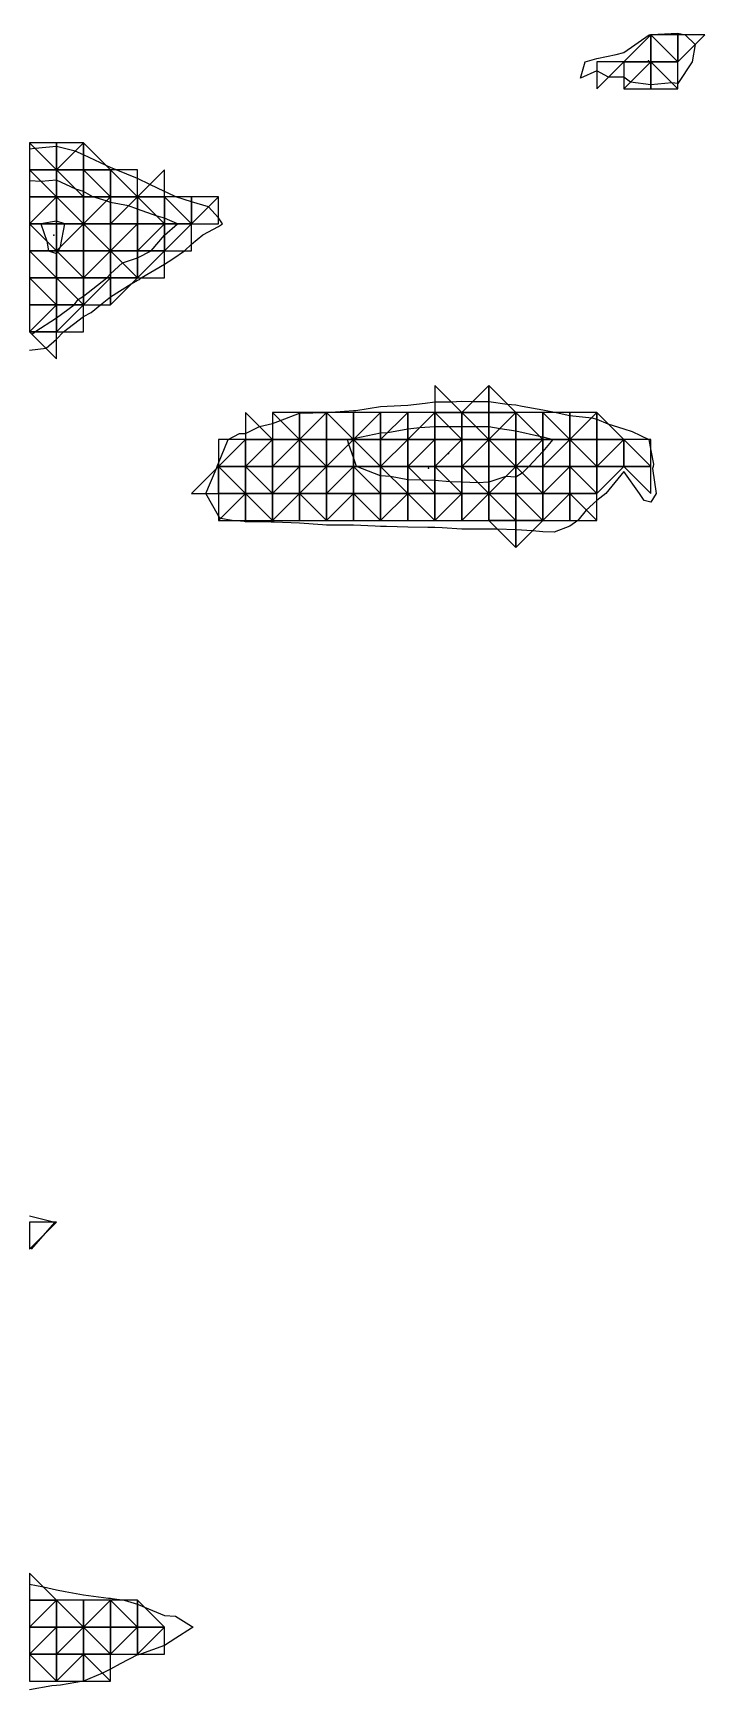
# Model space of a CAD drawing. Header units: metres. Extents: x 4732344 to 4732577, y 2266116 to 2266284.
# Drawn here: x 4732542.35 to 4732554.78, y 2266249.07 to 2266279.77 of the extents above; entities that cross this region are included whole.
import ezdxf

# ---------------------------------------------------------------- set-up
doc = ezdxf.new("R2010")
doc.units = ezdxf.units.M
doc.layers.add('TIN', color=5, linetype='Continuous')

msp = doc.modelspace()

# ---------------------------------------------------------------- linework, layer by layer
at = {"layer": 'corte', "color": 1}
for points in [[(4732552.779, 2266279.297, 1328.289), (4732553.141, 2266279.373, 1328.268), (4732553.279, 2266279.409, 1328.259), (4732553.748, 2266279.735, 1328.225), (4732553.772, 2266279.742, 1328.225), (4732553.779, 2266279.743, 1328.224), (4732553.787, 2266279.743, 1328.224), (4732554.279, 2266279.766, 1328.218), (4732554.412, 2266279.735, 1328.219), (4732554.602, 2266279.558, 1328.229), (4732554.542, 2266279.235, 1328.25), (4732554.279, 2266278.835, 1328.277), (4732554.17, 2266278.844, 1328.278), (4732553.779, 2266278.806, 1328.291), (4732553.404, 2266278.86, 1328.302), (4732553.279, 2266278.949, 1328.299), (4732552.993, 2266278.949, 1328.31), (4732552.779, 2266279.068, 1328.309), (4732552.479, 2266278.935, 1328.315), (4732552.565, 2266279.235, 1328.291), (4732552.779, 2266279.297, 1328.289)], [(4732552.946, 2266271.235, 1328.767), (4732552.779, 2266271.11, 1328.78), (4732552.585, 2266270.929, 1328.79), (4732552.429, 2266270.735, 1328.8), (4732552.279, 2266270.63, 1328.806), (4732551.991, 2266270.523, 1328.811), (4732551.779, 2266270.53, 1328.811), (4732551.587, 2266270.543, 1328.81), (4732551.279, 2266270.563, 1328.809), (4732550.94, 2266270.574, 1328.809), (4732550.779, 2266270.574, 1328.812), (4732550.618, 2266270.574, 1328.817), (4732550.279, 2266270.574, 1328.826), (4732549.915, 2266270.599, 1328.835), (4732549.779, 2266270.606, 1328.839), (4732549.65, 2266270.606, 1328.842), (4732549.279, 2266270.612, 1328.844), (4732548.888, 2266270.626, 1328.844), (4732548.779, 2266270.628, 1328.845), (4732548.676, 2266270.632, 1328.845), (4732548.279, 2266270.653, 1328.845), (4732547.861, 2266270.653, 1328.846), (4732547.779, 2266270.653, 1328.847), (4732547.7, 2266270.656, 1328.846), (4732547.279, 2266270.688, 1328.833), (4732546.808, 2266270.706, 1328.819), (4732546.779, 2266270.706, 1328.818), (4732546.75, 2266270.706, 1328.817), (4732546.279, 2266270.715, 1328.806), (4732546.26, 2266270.716, 1328.806), (4732546.029, 2266270.735, 1328.804), (4732545.815, 2266270.771, 1328.802), (4732545.779, 2266270.826, 1328.798), (4732545.542, 2266271.235, 1328.758), (4732545.734, 2266271.69, 1328.739), (4732545.753, 2266271.735, 1328.737), (4732545.76, 2266271.754, 1328.736), (4732545.779, 2266271.797, 1328.734), (4732545.954, 2266272.235, 1328.715), (4732546.165, 2266272.349, 1328.716), (4732546.279, 2266272.351, 1328.716), (4732546.538, 2266272.476, 1328.716), (4732546.779, 2266272.534, 1328.719), (4732546.923, 2266272.591, 1328.72), (4732547.279, 2266272.728, 1328.722), (4732547.779, 2266272.735, 1328.735), (4732547.779, 2266272.735, 1328.735), (4732548.279, 2266272.773, 1328.747), (4732548.319, 2266272.775, 1328.748), (4732548.779, 2266272.849, 1328.756), (4732548.898, 2266272.854, 1328.759), (4732549.279, 2266272.871, 1328.769), (4732549.605, 2266272.909, 1328.765), (4732549.779, 2266272.933, 1328.76), (4732550.081, 2266272.933, 1328.752), (4732550.279, 2266272.946, 1328.746), (4732550.488, 2266272.944, 1328.74), (4732550.779, 2266272.944, 1328.732), (4732551.123, 2266272.891, 1328.724), (4732551.279, 2266272.877, 1328.721), (4732551.4, 2266272.856, 1328.718), (4732551.779, 2266272.785, 1328.71), (4732552.029, 2266272.735, 1328.705), (4732552.279, 2266272.681, 1328.7), (4732552.686, 2266272.642, 1328.698), (4732552.779, 2266272.612, 1328.7), (4732552.986, 2266272.528, 1328.693), (4732553.279, 2266272.436, 1328.681), (4732553.432, 2266272.388, 1328.675), (4732553.745, 2266272.235, 1328.665), (4732553.779, 2266272.035, 1328.674), (4732553.826, 2266271.782, 1328.686), (4732553.823, 2266271.735, 1328.688), (4732553.813, 2266271.701, 1328.691), (4732553.877, 2266271.235, 1328.713), (4732553.779, 2266271.079, 1328.727), (4732553.654, 2266271.11, 1328.733), (4732553.571, 2266271.235, 1328.731), (4732553.279, 2266271.647, 1328.725), (4732552.946, 2266271.235, 1328.767)], [(4732551.779, 2266272.018, 1328.636), (4732551.519, 2266271.735, 1328.653), (4732551.399, 2266271.615, 1328.66), (4732551.279, 2266271.541, 1328.666), (4732551.097, 2266271.553, 1328.67), (4732550.779, 2266271.445, 1328.683), (4732550.577, 2266271.437, 1328.688), (4732550.279, 2266271.448, 1328.696), (4732550.062, 2266271.452, 1328.702), (4732549.779, 2266271.476, 1328.709), (4732549.529, 2266271.485, 1328.714), (4732549.279, 2266271.489, 1328.715), (4732548.964, 2266271.55, 1328.714), (4732548.779, 2266271.565, 1328.714), (4732548.332, 2266271.735, 1328.705), (4732548.279, 2266271.902, 1328.694), (4732548.188, 2266272.144, 1328.678), (4732548.168, 2266272.235, 1328.673), (4732548.26, 2266272.254, 1328.674), (4732548.279, 2266272.256, 1328.675), (4732548.305, 2266272.261, 1328.675), (4732548.779, 2266272.359, 1328.683), (4732548.909, 2266272.365, 1328.686), (4732549.279, 2266272.434, 1328.684), (4732549.506, 2266272.462, 1328.682), (4732549.779, 2266272.478, 1328.675), (4732550.034, 2266272.48, 1328.668), (4732550.279, 2266272.48, 1328.661), (4732550.536, 2266272.478, 1328.654), (4732550.779, 2266272.478, 1328.648), (4732550.988, 2266272.444, 1328.643), (4732551.279, 2266272.4, 1328.637), (4732551.717, 2266272.297, 1328.628), (4732551.779, 2266272.285, 1328.627), (4732551.964, 2266272.235, 1328.623), (4732551.779, 2266272.018, 1328.636)], [(4732542.279, 2266257.853, 1328.862), (4732542.75, 2266257.735, 1328.88), (4732542.529, 2266257.485, 1328.873), (4732542.308, 2266257.235, 1328.866)], [(4732542.279, 2266251.03, 1328.844), (4732542.536, 2266250.978, 1328.854), (4732542.779, 2266250.928, 1328.861), (4732542.941, 2266250.897, 1328.864), (4732543.279, 2266250.832, 1328.869), (4732543.74, 2266250.774, 1328.875), (4732543.779, 2266250.769, 1328.875), (4732543.811, 2266250.767, 1328.876), (4732544.029, 2266250.735, 1328.879), (4732544.279, 2266250.658, 1328.882), (4732544.409, 2266250.605, 1328.884), (4732544.779, 2266250.447, 1328.89), (4732544.981, 2266250.437, 1328.893), (4732545.279, 2266250.254, 1328.898), (4732545.308, 2266250.235, 1328.898), (4732545.279, 2266250.215, 1328.898), (4732544.986, 2266250.028, 1328.896), (4732544.779, 2266249.895, 1328.894), (4732544.335, 2266249.735, 1328.89), (4732544.294, 2266249.72, 1328.889), (4732544.279, 2266249.72, 1328.889), (4732543.959, 2266249.555, 1328.887), (4732543.779, 2266249.454, 1328.885), (4732543.633, 2266249.381, 1328.884), (4732543.279, 2266249.235, 1328.881), (4732542.856, 2266249.158, 1328.874), (4732542.779, 2266249.156, 1328.873), (4732542.693, 2266249.149, 1328.871), (4732542.279, 2266249.072, 1328.865)]]:
    msp.add_polyline3d(points, dxfattribs=at)
at = {"layer": 'corte_centroid', "color": 2}
for p in [(4732553.734, 2266279.256, 1328.256), (4732550.032, 2266271.979, 1328.685), (4732549.666, 2266271.709, 1328.804)]:
    msp.add_point(p, dxfattribs=at)
at = {"layer": 'lleno', "color": 3}
for points in [[(4732542.279, 2266273.894, 1328.819), (4732542.585, 2266273.929, 1328.833), (4732542.779, 2266274.099, 1328.848), (4732542.907, 2266274.235, 1328.858), (4732543.279, 2266274.514, 1328.891), (4732543.424, 2266274.59, 1328.905), (4732543.596, 2266274.735, 1328.923), (4732543.779, 2266274.883, 1328.943), (4732544.164, 2266275.12, 1328.981), (4732544.279, 2266275.189, 1328.977), (4732544.314, 2266275.2, 1328.976), (4732544.348, 2266275.235, 1328.974), (4732544.779, 2266275.485, 1328.955), (4732544.932, 2266275.582, 1328.948), (4732545.15, 2266275.735, 1328.937), (4732545.279, 2266275.856, 1328.929), (4732545.485, 2266276.029, 1328.917), (4732545.779, 2266276.181, 1328.905), (4732545.85, 2266276.235, 1328.899), (4732545.779, 2266276.347, 1328.888), (4732545.592, 2266276.547, 1328.87), (4732545.279, 2266276.643, 1328.864), (4732544.986, 2266276.735, 1328.857), (4732544.846, 2266276.802, 1328.852), (4732544.779, 2266276.835, 1328.849), (4732544.506, 2266276.962, 1328.839), (4732544.279, 2266277.074, 1328.83), (4732543.883, 2266277.235, 1328.818), (4732543.779, 2266277.279, 1328.812), (4732543.701, 2266277.313, 1328.807), (4732543.279, 2266277.514, 1328.777), (4732543.124, 2266277.58, 1328.767), (4732542.779, 2266277.664, 1328.752), (4732542.384, 2266277.63, 1328.743), (4732542.279, 2266277.614, 1328.741)], [(4732542.326, 2266274.188, 1328.932), (4732542.379, 2266274.235, 1328.936), (4732542.779, 2266274.494, 1328.962), (4732543.104, 2266274.735, 1328.986), (4732543.18, 2266274.834, 1328.995), (4732543.279, 2266274.894, 1329.005), (4732543.712, 2266275.235, 1329.05), (4732543.779, 2266275.307, 1329.058), (4732544.001, 2266275.513, 1329.062), (4732544.279, 2266275.606, 1329.053), (4732544.529, 2266275.735, 1329.044), (4732544.779, 2266276.022, 1329.025), (4732545.019, 2266276.235, 1329.007), (4732544.779, 2266276.339, 1328.999), (4732544.64, 2266276.374, 1328.997), (4732544.279, 2266276.506, 1328.988), (4732544.11, 2266276.566, 1328.983), (4732543.779, 2266276.631, 1328.98), (4732543.701, 2266276.657, 1328.978), (4732543.449, 2266276.735, 1328.972), (4732543.279, 2266276.833, 1328.958), (4732543.136, 2266276.878, 1328.951), (4732542.779, 2266277.043, 1328.925), (4732542.498, 2266277.016, 1328.917), (4732542.279, 2266277.03, 1328.906)], [(4732542.856, 2266275.812, 1329.213), (4732542.935, 2266276.235, 1329.222), (4732542.779, 2266276.285, 1329.21), (4732542.491, 2266276.235, 1329.203), (4732542.603, 2266275.911, 1329.206), (4732542.629, 2266275.735, 1329.201), (4732542.779, 2266275.686, 1329.205), (4732542.802, 2266275.712, 1329.207), (4732542.817, 2266275.735, 1329.208), (4732542.856, 2266275.812, 1329.213)]]:
    msp.add_polyline3d(points, dxfattribs=at)
at = {"layer": 'lleno_centroid', "color": 2}
msp.add_point((4732542.728, 2266276.025, 1329.215), dxfattribs=at)
at = {"layer": 'TIN', "color": 5}
for points in [[(4732553.279, 2266279.235, -0.108), (4732553.779, 2266279.235, -0.118), (4732553.779, 2266279.735, -0.101)], [(4732553.779, 2266279.735, -0.101), (4732553.779, 2266279.235, -0.118), (4732554.279, 2266279.235, -0.12)], [(4732553.779, 2266279.735, -0.101), (4732554.279, 2266279.235, -0.12), (4732554.279, 2266279.735, -0.104)], [(4732554.279, 2266279.735, -0.104), (4732554.279, 2266279.235, -0.12), (4732554.779, 2266279.735, -0.089)], [(4732552.779, 2266278.735, -0.094), (4732553.279, 2266279.235, -0.108), (4732552.779, 2266279.235, -0.103)], [(4732553.779, 2266279.235, -0.118), (4732553.279, 2266278.735, -0.094), (4732553.779, 2266278.735, -0.097)], [(4732553.779, 2266279.235, -0.118), (4732553.279, 2266279.235, -0.108), (4732553.279, 2266278.735, -0.094)], [(4732553.779, 2266278.735, -0.097), (4732554.279, 2266278.735, -0.095), (4732553.779, 2266279.235, -0.118)], [(4732553.779, 2266279.235, -0.118), (4732554.279, 2266278.735, -0.095), (4732554.279, 2266279.235, -0.12)], [(4732542.279, 2266277.735, 0.284), (4732542.779, 2266277.235, 0.36), (4732542.779, 2266277.735, 0.29)], [(4732542.279, 2266277.735, 0.284), (4732542.279, 2266277.235, 0.35), (4732542.779, 2266277.235, 0.36)], [(4732543.279, 2266277.235, 0.334), (4732543.279, 2266277.735, 0.273), (4732542.779, 2266277.235, 0.36)], [(4732542.779, 2266277.235, 0.36), (4732543.279, 2266277.735, 0.273), (4732542.779, 2266277.735, 0.29)], [(4732543.279, 2266277.735, 0.273), (4732543.279, 2266277.235, 0.334), (4732543.779, 2266277.235, 0.305)], [(4732542.279, 2266276.735, 0.472), (4732542.779, 2266276.735, 0.464), (4732542.279, 2266277.235, 0.35)], [(4732542.779, 2266276.735, 0.464), (4732542.779, 2266277.235, 0.36), (4732542.279, 2266277.235, 0.35)], [(4732543.279, 2266276.735, 0.416), (4732543.279, 2266277.235, 0.334), (4732542.779, 2266277.235, 0.36)], [(4732542.779, 2266277.235, 0.36), (4732542.779, 2266276.735, 0.464), (4732543.279, 2266276.735, 0.416)], [(4732543.279, 2266277.235, 0.334), (4732543.779, 2266276.735, 0.369), (4732543.779, 2266277.235, 0.305)], [(4732543.279, 2266276.735, 0.416), (4732543.779, 2266276.735, 0.369), (4732543.279, 2266277.235, 0.334)], [(4732543.779, 2266277.235, 0.305), (4732543.779, 2266276.735, 0.369), (4732544.279, 2266276.735, 0.34)], [(4732544.279, 2266276.735, 0.34), (4732544.279, 2266277.235, 0.281), (4732543.779, 2266277.235, 0.305)], [(4732544.279, 2266276.735, 0.34), (4732544.779, 2266276.735, 0.312), (4732544.779, 2266277.235, 0.252)], [(4732542.279, 2266276.235, 0.589), (4732542.779, 2266276.235, 0.615), (4732542.779, 2266276.735, 0.464)], [(4732542.779, 2266276.735, 0.464), (4732542.279, 2266276.735, 0.472), (4732542.279, 2266276.235, 0.589)], [(4732542.779, 2266276.735, 0.464), (4732543.279, 2266276.235, 0.567), (4732543.279, 2266276.735, 0.416)], [(4732542.779, 2266276.235, 0.615), (4732543.279, 2266276.235, 0.567), (4732542.779, 2266276.735, 0.464)], [(4732543.779, 2266276.735, 0.369), (4732543.279, 2266276.235, 0.567), (4732543.779, 2266276.235, 0.518)], [(4732543.279, 2266276.735, 0.416), (4732543.279, 2266276.235, 0.567), (4732543.779, 2266276.735, 0.369)], [(4732543.779, 2266276.235, 0.518), (4732544.279, 2266276.235, 0.471), (4732544.279, 2266276.735, 0.34)], [(4732544.279, 2266276.735, 0.34), (4732543.779, 2266276.735, 0.369), (4732543.779, 2266276.235, 0.518)], [(4732544.279, 2266276.235, 0.471), (4732544.779, 2266276.235, 0.423), (4732544.279, 2266276.735, 0.34)], [(4732544.779, 2266276.235, 0.423), (4732544.779, 2266276.735, 0.312), (4732544.279, 2266276.735, 0.34)], [(4732544.779, 2266276.235, 0.423), (4732545.279, 2266276.235, 0.375), (4732544.779, 2266276.735, 0.312)], [(4732544.779, 2266276.735, 0.312), (4732545.279, 2266276.235, 0.375), (4732545.279, 2266276.735, 0.283)], [(4732545.779, 2266276.735, 0.255), (4732545.279, 2266276.235, 0.375), (4732545.779, 2266276.235, 0.313)], [(4732545.279, 2266276.735, 0.283), (4732545.279, 2266276.235, 0.375), (4732545.779, 2266276.735, 0.255)], [(4732542.779, 2266275.735, 0.606), (4732542.779, 2266276.235, 0.615), (4732542.279, 2266276.235, 0.589)], [(4732542.279, 2266276.235, 0.589), (4732542.279, 2266275.735, 0.586), (4732542.779, 2266275.735, 0.606)], [(4732543.279, 2266275.735, 0.527), (4732543.279, 2266276.235, 0.567), (4732542.779, 2266275.735, 0.606)], [(4732542.779, 2266275.735, 0.606), (4732543.279, 2266276.235, 0.567), (4732542.779, 2266276.235, 0.615)], [(4732543.279, 2266276.235, 0.567), (4732543.779, 2266275.735, 0.471), (4732543.779, 2266276.235, 0.518)], [(4732543.279, 2266275.735, 0.527), (4732543.779, 2266275.735, 0.471), (4732543.279, 2266276.235, 0.567)], [(4732543.779, 2266275.735, 0.471), (4732544.279, 2266276.235, 0.471), (4732543.779, 2266276.235, 0.518)], [(4732544.279, 2266275.735, 0.431), (4732544.279, 2266276.235, 0.471), (4732543.779, 2266275.735, 0.471)], [(4732544.779, 2266276.235, 0.423), (4732544.279, 2266276.235, 0.471), (4732544.279, 2266275.735, 0.431)], [(4732544.279, 2266275.735, 0.431), (4732544.779, 2266275.735, 0.369), (4732544.779, 2266276.235, 0.423)], [(4732544.779, 2266275.735, 0.369), (4732545.279, 2266275.735, 0.276), (4732545.279, 2266276.235, 0.375)], [(4732545.279, 2266276.235, 0.375), (4732544.779, 2266276.235, 0.423), (4732544.779, 2266275.735, 0.369)], [(4732542.279, 2266275.735, 0.586), (4732542.279, 2266275.235, 0.568), (4732542.779, 2266275.235, 0.545)], [(4732542.779, 2266275.235, 0.545), (4732542.779, 2266275.735, 0.606), (4732542.279, 2266275.735, 0.586)], [(4732543.279, 2266275.735, 0.527), (4732542.779, 2266275.735, 0.606), (4732543.279, 2266275.235, 0.477)], [(4732542.779, 2266275.735, 0.606), (4732542.779, 2266275.235, 0.545), (4732543.279, 2266275.235, 0.477)], [(4732543.779, 2266275.235, 0.388), (4732543.779, 2266275.735, 0.471), (4732543.279, 2266275.235, 0.477)], [(4732543.279, 2266275.235, 0.477), (4732543.779, 2266275.735, 0.471), (4732543.279, 2266275.735, 0.527)], [(4732544.279, 2266275.735, 0.431), (4732543.779, 2266275.735, 0.471), (4732544.279, 2266275.235, 0.311)], [(4732544.279, 2266275.235, 0.311), (4732543.779, 2266275.735, 0.471), (4732543.779, 2266275.235, 0.388)], [(4732544.279, 2266275.235, 0.311), (4732544.779, 2266275.235, 0.231), (4732544.779, 2266275.735, 0.369)], [(4732544.279, 2266275.235, 0.311), (4732544.779, 2266275.735, 0.369), (4732544.279, 2266275.735, 0.431)], [(4732542.279, 2266275.235, 0.568), (4732542.279, 2266274.735, 0.537), (4732542.779, 2266274.735, 0.467)], [(4732542.779, 2266274.735, 0.467), (4732542.779, 2266275.235, 0.545), (4732542.279, 2266275.235, 0.568)], [(4732543.279, 2266274.735, 0.364), (4732543.279, 2266275.235, 0.477), (4732542.779, 2266275.235, 0.545)], [(4732542.779, 2266275.235, 0.545), (4732542.779, 2266274.735, 0.467), (4732543.279, 2266274.735, 0.364)], [(4732543.779, 2266274.735, 0.263), (4732543.779, 2266275.235, 0.388), (4732543.279, 2266274.735, 0.364)], [(4732543.779, 2266275.235, 0.388), (4732543.279, 2266275.235, 0.477), (4732543.279, 2266274.735, 0.364)], [(4732544.279, 2266275.235, 0.311), (4732543.779, 2266275.235, 0.388), (4732543.779, 2266274.735, 0.263)], [(4732542.779, 2266274.735, 0.467), (4732542.279, 2266274.235, 0.418), (4732542.779, 2266274.235, 0.328)], [(4732542.779, 2266274.735, 0.467), (4732542.279, 2266274.735, 0.537), (4732542.279, 2266274.235, 0.418)], [(4732542.779, 2266274.235, 0.328), (4732543.279, 2266274.235, 0.219), (4732543.279, 2266274.735, 0.364)], [(4732543.279, 2266274.735, 0.364), (4732542.779, 2266274.735, 0.467), (4732542.779, 2266274.235, 0.328)], [(4732542.779, 2266273.735, 0.225), (4732542.779, 2266274.235, 0.328), (4732542.279, 2266274.235, 0.418)], [(4732549.779, 2266273.235, -0.03), (4732549.779, 2266272.735, -0.146), (4732550.279, 2266272.735, -0.146)], [(4732550.779, 2266273.235, -0.036), (4732550.279, 2266272.735, -0.146), (4732550.779, 2266272.735, -0.146)], [(4732550.779, 2266272.735, -0.146), (4732551.279, 2266272.735, -0.129), (4732550.779, 2266273.235, -0.036)], [(4732546.279, 2266272.735, -0.057), (4732546.279, 2266272.235, -0.113), (4732546.779, 2266272.235, -0.14)], [(4732547.279, 2266272.235, -0.167), (4732547.279, 2266272.735, -0.099), (4732546.779, 2266272.735, -0.073)], [(4732546.779, 2266272.735, -0.073), (4732546.779, 2266272.235, -0.14), (4732547.279, 2266272.235, -0.167)], [(4732547.279, 2266272.235, -0.167), (4732547.779, 2266272.735, -0.1), (4732547.279, 2266272.735, -0.099)], [(4732547.779, 2266272.235, -0.186), (4732547.779, 2266272.735, -0.1), (4732547.279, 2266272.235, -0.167)], [(4732548.279, 2266272.735, -0.108), (4732547.779, 2266272.735, -0.1), (4732548.279, 2266272.235, -0.204)], [(4732548.279, 2266272.235, -0.204), (4732547.779, 2266272.735, -0.1), (4732547.779, 2266272.235, -0.186)], [(4732548.779, 2266272.735, -0.127), (4732548.279, 2266272.735, -0.108), (4732548.279, 2266272.235, -0.204)], [(4732548.279, 2266272.235, -0.204), (4732548.779, 2266272.235, -0.224), (4732548.779, 2266272.735, -0.127)], [(4732549.279, 2266272.735, -0.132), (4732548.779, 2266272.735, -0.127), (4732548.779, 2266272.235, -0.224)], [(4732549.279, 2266272.235, -0.245), (4732549.279, 2266272.735, -0.132), (4732548.779, 2266272.235, -0.224)], [(4732549.779, 2266272.735, -0.146), (4732549.279, 2266272.235, -0.245), (4732549.779, 2266272.235, -0.251)], [(4732549.779, 2266272.735, -0.146), (4732549.279, 2266272.735, -0.132), (4732549.279, 2266272.235, -0.245)], [(4732549.779, 2266272.735, -0.146), (4732549.779, 2266272.235, -0.251), (4732550.279, 2266272.235, -0.252)], [(4732550.279, 2266272.235, -0.252), (4732550.279, 2266272.735, -0.146), (4732549.779, 2266272.735, -0.146)], [(4732550.779, 2266272.735, -0.146), (4732550.279, 2266272.735, -0.146), (4732550.779, 2266272.235, -0.251)], [(4732550.779, 2266272.235, -0.251), (4732550.279, 2266272.735, -0.146), (4732550.279, 2266272.235, -0.252)], [(4732550.779, 2266272.735, -0.146), (4732550.779, 2266272.235, -0.251), (4732551.279, 2266272.735, -0.129)], [(4732551.279, 2266272.735, -0.129), (4732550.779, 2266272.235, -0.251), (4732551.279, 2266272.235, -0.235)], [(4732551.279, 2266272.735, -0.129), (4732551.279, 2266272.235, -0.235), (4732551.779, 2266272.235, -0.21)], [(4732551.279, 2266272.735, -0.129), (4732551.779, 2266272.235, -0.21), (4732551.779, 2266272.735, -0.11)], [(4732552.279, 2266272.235, -0.183), (4732552.279, 2266272.735, -0.09), (4732551.779, 2266272.735, -0.11)], [(4732551.779, 2266272.735, -0.11), (4732551.779, 2266272.235, -0.21), (4732552.279, 2266272.235, -0.183)], [(4732552.779, 2266272.235, -0.158), (4732552.779, 2266272.735, -0.081), (4732552.279, 2266272.235, -0.183)], [(4732552.779, 2266272.735, -0.081), (4732552.279, 2266272.735, -0.09), (4732552.279, 2266272.235, -0.183)], [(4732553.279, 2266272.235, -0.127), (4732552.779, 2266272.735, -0.081), (4732552.779, 2266272.235, -0.158)], [(4732546.279, 2266271.735, -0.119), (4732546.279, 2266272.235, -0.113), (4732545.779, 2266271.735, -0.101)], [(4732545.779, 2266271.735, -0.101), (4732546.279, 2266272.235, -0.113), (4732545.779, 2266272.235, -0.093)], [(4732546.779, 2266272.235, -0.14), (4732546.279, 2266272.235, -0.113), (4732546.279, 2266271.735, -0.119)], [(4732546.279, 2266271.735, -0.119), (4732546.779, 2266271.735, -0.135), (4732546.779, 2266272.235, -0.14)], [(4732546.779, 2266271.735, -0.135), (4732547.279, 2266271.735, -0.162), (4732547.279, 2266272.235, -0.167)], [(4732547.279, 2266272.235, -0.167), (4732546.779, 2266272.235, -0.14), (4732546.779, 2266271.735, -0.135)], [(4732547.279, 2266271.735, -0.162), (4732547.779, 2266271.735, -0.182), (4732547.279, 2266272.235, -0.167)], [(4732547.279, 2266272.235, -0.167), (4732547.779, 2266271.735, -0.182), (4732547.779, 2266272.235, -0.186)], [(4732547.779, 2266272.235, -0.186), (4732547.779, 2266271.735, -0.182), (4732548.279, 2266272.235, -0.204)], [(4732547.779, 2266271.735, -0.182), (4732548.279, 2266271.735, -0.198), (4732548.279, 2266272.235, -0.204)], [(4732548.279, 2266272.235, -0.204), (4732548.779, 2266271.735, -0.217), (4732548.779, 2266272.235, -0.224)], [(4732548.279, 2266272.235, -0.204), (4732548.279, 2266271.735, -0.198), (4732548.779, 2266271.735, -0.217)], [(4732548.779, 2266271.735, -0.217), (4732549.279, 2266271.735, -0.228), (4732549.279, 2266272.235, -0.245)], [(4732549.279, 2266272.235, -0.245), (4732548.779, 2266272.235, -0.224), (4732548.779, 2266271.735, -0.217)], [(4732549.279, 2266271.735, -0.228), (4732549.779, 2266271.735, -0.23), (4732549.779, 2266272.235, -0.251)], [(4732549.779, 2266272.235, -0.251), (4732549.279, 2266272.235, -0.245), (4732549.279, 2266271.735, -0.228)], [(4732550.279, 2266272.235, -0.252), (4732549.779, 2266272.235, -0.251), (4732549.779, 2266271.735, -0.23)], [(4732550.279, 2266271.735, -0.231), (4732550.279, 2266272.235, -0.252), (4732549.779, 2266271.735, -0.23)], [(4732550.779, 2266272.235, -0.251), (4732550.279, 2266272.235, -0.252), (4732550.279, 2266271.735, -0.231)], [(4732550.279, 2266271.735, -0.231), (4732550.779, 2266271.735, -0.229), (4732550.779, 2266272.235, -0.251)], [(4732550.779, 2266272.235, -0.251), (4732551.279, 2266271.735, -0.212), (4732551.279, 2266272.235, -0.235)], [(4732550.779, 2266271.735, -0.229), (4732551.279, 2266271.735, -0.212), (4732550.779, 2266272.235, -0.251)], [(4732551.779, 2266271.735, -0.187), (4732551.779, 2266272.235, -0.21), (4732551.279, 2266271.735, -0.212)], [(4732551.779, 2266272.235, -0.21), (4732551.279, 2266272.235, -0.235), (4732551.279, 2266271.735, -0.212)], [(4732551.779, 2266271.735, -0.187), (4732552.279, 2266271.735, -0.158), (4732552.279, 2266272.235, -0.183)], [(4732552.279, 2266272.235, -0.183), (4732551.779, 2266272.235, -0.21), (4732551.779, 2266271.735, -0.187)], [(4732552.279, 2266272.235, -0.183), (4732552.279, 2266271.735, -0.158), (4732552.779, 2266271.735, -0.134)], [(4732552.779, 2266271.735, -0.134), (4732552.779, 2266272.235, -0.158), (4732552.279, 2266272.235, -0.183)], [(4732552.779, 2266271.735, -0.134), (4732553.279, 2266271.735, -0.103), (4732553.279, 2266272.235, -0.127)], [(4732553.279, 2266272.235, -0.127), (4732552.779, 2266272.235, -0.158), (4732552.779, 2266271.735, -0.134)], [(4732553.279, 2266272.235, -0.127), (4732553.779, 2266271.735, -0.103), (4732553.779, 2266272.235, -0.098)], [(4732553.279, 2266272.235, -0.127), (4732553.279, 2266271.735, -0.103), (4732553.779, 2266271.735, -0.103)], [(4732545.779, 2266271.235, -0.109), (4732545.779, 2266271.735, -0.101), (4732545.279, 2266271.235, -0.09)], [(4732545.779, 2266271.235, -0.109), (4732546.279, 2266271.235, -0.126), (4732545.779, 2266271.735, -0.101)], [(4732545.779, 2266271.735, -0.101), (4732546.279, 2266271.235, -0.126), (4732546.279, 2266271.735, -0.119)], [(4732546.279, 2266271.735, -0.119), (4732546.279, 2266271.235, -0.126), (4732546.779, 2266271.235, -0.142)], [(4732546.779, 2266271.235, -0.142), (4732546.779, 2266271.735, -0.135), (4732546.279, 2266271.735, -0.119)], [(4732546.779, 2266271.235, -0.142), (4732547.279, 2266271.735, -0.162), (4732546.779, 2266271.735, -0.135)], [(4732547.279, 2266271.235, -0.158), (4732547.279, 2266271.735, -0.162), (4732546.779, 2266271.235, -0.142)], [(4732547.779, 2266271.735, -0.182), (4732547.279, 2266271.235, -0.158), (4732547.779, 2266271.235, -0.163)], [(4732547.779, 2266271.735, -0.182), (4732547.279, 2266271.735, -0.162), (4732547.279, 2266271.235, -0.158)], [(4732547.779, 2266271.235, -0.163), (4732548.279, 2266271.235, -0.163), (4732548.279, 2266271.735, -0.198)], [(4732548.279, 2266271.735, -0.198), (4732547.779, 2266271.735, -0.182), (4732547.779, 2266271.235, -0.163)], [(4732548.279, 2266271.735, -0.198), (4732548.279, 2266271.235, -0.163), (4732548.779, 2266271.235, -0.167)], [(4732548.779, 2266271.235, -0.167), (4732548.779, 2266271.735, -0.217), (4732548.279, 2266271.735, -0.198)], [(4732548.779, 2266271.735, -0.217), (4732548.779, 2266271.235, -0.167), (4732549.279, 2266271.235, -0.171)], [(4732549.279, 2266271.235, -0.171), (4732549.279, 2266271.735, -0.228), (4732548.779, 2266271.735, -0.217)], [(4732549.279, 2266271.735, -0.228), (4732549.779, 2266271.235, -0.172), (4732549.779, 2266271.735, -0.23)], [(4732549.279, 2266271.235, -0.171), (4732549.779, 2266271.235, -0.172), (4732549.279, 2266271.735, -0.228)], [(4732550.279, 2266271.735, -0.231), (4732549.779, 2266271.735, -0.23), (4732550.279, 2266271.235, -0.177)], [(4732549.779, 2266271.735, -0.23), (4732549.779, 2266271.235, -0.172), (4732550.279, 2266271.235, -0.177)], [(4732550.779, 2266271.235, -0.179), (4732550.779, 2266271.735, -0.229), (4732550.279, 2266271.735, -0.231)], [(4732550.279, 2266271.735, -0.231), (4732550.279, 2266271.235, -0.177), (4732550.779, 2266271.235, -0.179)], [(4732550.779, 2266271.235, -0.179), (4732551.279, 2266271.735, -0.212), (4732550.779, 2266271.735, -0.229)], [(4732551.279, 2266271.235, -0.181), (4732551.279, 2266271.735, -0.212), (4732550.779, 2266271.235, -0.179)], [(4732551.779, 2266271.735, -0.187), (4732551.279, 2266271.735, -0.212), (4732551.779, 2266271.235, -0.162)], [(4732551.779, 2266271.235, -0.162), (4732551.279, 2266271.735, -0.212), (4732551.279, 2266271.235, -0.181)], [(4732552.279, 2266271.235, -0.133), (4732552.279, 2266271.735, -0.158), (4732551.779, 2266271.235, -0.162)], [(4732551.779, 2266271.235, -0.162), (4732552.279, 2266271.735, -0.158), (4732551.779, 2266271.735, -0.187)], [(4732552.779, 2266271.735, -0.134), (4732552.279, 2266271.735, -0.158), (4732552.779, 2266271.235, -0.107)], [(4732552.779, 2266271.235, -0.107), (4732552.279, 2266271.735, -0.158), (4732552.279, 2266271.235, -0.133)], [(4732552.779, 2266271.235, -0.107), (4732553.279, 2266271.735, -0.103), (4732552.779, 2266271.735, -0.134)], [(4732553.779, 2266271.735, -0.103), (4732553.279, 2266271.735, -0.103), (4732553.779, 2266271.235, -0.11)], [(4732546.279, 2266271.235, -0.126), (4732545.779, 2266271.235, -0.109), (4732545.779, 2266270.735, -0.098)], [(4732546.279, 2266271.235, -0.126), (4732545.779, 2266270.735, -0.098), (4732546.279, 2266270.735, -0.102)], [(4732546.779, 2266270.735, -0.103), (4732546.279, 2266271.235, -0.126), (4732546.279, 2266270.735, -0.102)], [(4732546.779, 2266270.735, -0.103), (4732546.779, 2266271.235, -0.142), (4732546.279, 2266271.235, -0.126)], [(4732547.279, 2266270.735, -0.105), (4732547.279, 2266271.235, -0.158), (4732546.779, 2266270.735, -0.103)], [(4732547.279, 2266271.235, -0.158), (4732546.779, 2266271.235, -0.142), (4732546.779, 2266270.735, -0.103)], [(4732547.279, 2266271.235, -0.158), (4732547.779, 2266270.735, -0.109), (4732547.779, 2266271.235, -0.163)], [(4732547.279, 2266270.735, -0.105), (4732547.779, 2266270.735, -0.109), (4732547.279, 2266271.235, -0.158)], [(4732548.279, 2266270.735, -0.109), (4732548.279, 2266271.235, -0.163), (4732547.779, 2266270.735, -0.109)], [(4732547.779, 2266270.735, -0.109), (4732548.279, 2266271.235, -0.163), (4732547.779, 2266271.235, -0.163)], [(4732548.779, 2266271.235, -0.167), (4732548.279, 2266271.235, -0.163), (4732548.779, 2266270.735, -0.112)], [(4732548.779, 2266270.735, -0.112), (4732548.279, 2266271.235, -0.163), (4732548.279, 2266270.735, -0.109)], [(4732549.279, 2266271.235, -0.171), (4732548.779, 2266271.235, -0.167), (4732548.779, 2266270.735, -0.112)], [(4732548.779, 2266270.735, -0.112), (4732549.279, 2266270.735, -0.114), (4732549.279, 2266271.235, -0.171)], [(4732549.779, 2266270.735, -0.115), (4732549.779, 2266271.235, -0.172), (4732549.279, 2266271.235, -0.171)], [(4732549.279, 2266271.235, -0.171), (4732549.279, 2266270.735, -0.114), (4732549.779, 2266270.735, -0.115)], [(4732549.779, 2266270.735, -0.115), (4732550.279, 2266271.235, -0.177), (4732549.779, 2266271.235, -0.172)], [(4732550.279, 2266270.735, -0.119), (4732550.279, 2266271.235, -0.177), (4732549.779, 2266270.735, -0.115)], [(4732550.279, 2266270.735, -0.119), (4732550.779, 2266270.735, -0.119), (4732550.779, 2266271.235, -0.179)], [(4732550.779, 2266271.235, -0.179), (4732550.279, 2266271.235, -0.177), (4732550.279, 2266270.735, -0.119)], [(4732550.779, 2266271.235, -0.179), (4732550.779, 2266270.735, -0.119), (4732551.279, 2266270.735, -0.121)], [(4732550.779, 2266271.235, -0.179), (4732551.279, 2266270.735, -0.121), (4732551.279, 2266271.235, -0.181)], [(4732551.779, 2266270.735, -0.125), (4732551.779, 2266271.235, -0.162), (4732551.279, 2266271.235, -0.181)], [(4732551.279, 2266271.235, -0.181), (4732551.279, 2266270.735, -0.121), (4732551.779, 2266270.735, -0.125)], [(4732551.779, 2266270.735, -0.125), (4732552.279, 2266270.735, -0.109), (4732552.279, 2266271.235, -0.133)], [(4732552.279, 2266271.235, -0.133), (4732551.779, 2266271.235, -0.162), (4732551.779, 2266270.735, -0.125)], [(4732552.779, 2266270.735, -0.079), (4732552.779, 2266271.235, -0.107), (4732552.279, 2266271.235, -0.133)], [(4732552.279, 2266271.235, -0.133), (4732552.279, 2266270.735, -0.109), (4732552.779, 2266270.735, -0.079)], [(4732550.779, 2266270.735, -0.119), (4732551.279, 2266270.235, -0.06), (4732551.279, 2266270.735, -0.121)], [(4732551.279, 2266270.735, -0.121), (4732551.279, 2266270.235, -0.06), (4732551.779, 2266270.735, -0.125)], [(4732542.279, 2266257.235, -0.101), (4732542.779, 2266257.735, -0.099), (4732542.279, 2266257.735, -0.116)], [(4732542.779, 2266250.735, -0.134), (4732542.279, 2266251.235, -0.064), (4732542.279, 2266250.735, -0.152)], [(4732542.279, 2266250.235, -0.199), (4732542.779, 2266250.235, -0.181), (4732542.779, 2266250.735, -0.134)], [(4732542.279, 2266250.735, -0.152), (4732542.279, 2266250.235, -0.199), (4732542.779, 2266250.735, -0.134)], [(4732543.279, 2266250.735, -0.117), (4732542.779, 2266250.735, -0.134), (4732543.279, 2266250.235, -0.167)], [(4732543.279, 2266250.235, -0.167), (4732542.779, 2266250.735, -0.134), (4732542.779, 2266250.235, -0.181)], [(4732543.779, 2266250.235, -0.15), (4732543.779, 2266250.735, -0.106), (4732543.279, 2266250.235, -0.167)], [(4732543.279, 2266250.235, -0.167), (4732543.779, 2266250.735, -0.106), (4732543.279, 2266250.735, -0.117)], [(4732543.779, 2266250.235, -0.15), (4732544.279, 2266250.235, -0.133), (4732543.779, 2266250.735, -0.106)], [(4732543.779, 2266250.735, -0.106), (4732544.279, 2266250.235, -0.133), (4732544.279, 2266250.735, -0.094)], [(4732544.279, 2266250.735, -0.094), (4732544.279, 2266250.235, -0.133), (4732544.779, 2266250.235, -0.117)], [(4732542.279, 2266249.735, -0.156), (4732542.779, 2266250.235, -0.181), (4732542.279, 2266250.235, -0.199)], [(4732542.779, 2266249.735, -0.143), (4732542.779, 2266250.235, -0.181), (4732542.279, 2266249.735, -0.156)], [(4732543.279, 2266250.235, -0.167), (4732542.779, 2266250.235, -0.181), (4732542.779, 2266249.735, -0.143)], [(4732542.779, 2266249.735, -0.143), (4732543.279, 2266249.735, -0.134), (4732543.279, 2266250.235, -0.167)], [(4732543.279, 2266250.235, -0.167), (4732543.779, 2266249.735, -0.118), (4732543.779, 2266250.235, -0.15)], [(4732543.279, 2266250.235, -0.167), (4732543.279, 2266249.735, -0.134), (4732543.779, 2266249.735, -0.118)], [(4732544.279, 2266249.735, -0.101), (4732544.279, 2266250.235, -0.133), (4732543.779, 2266249.735, -0.118)], [(4732543.779, 2266249.735, -0.118), (4732544.279, 2266250.235, -0.133), (4732543.779, 2266250.235, -0.15)], [(4732544.779, 2266250.235, -0.117), (4732544.279, 2266250.235, -0.133), (4732544.279, 2266249.735, -0.101)], [(4732544.279, 2266249.735, -0.101), (4732544.779, 2266249.735, -0.092), (4732544.779, 2266250.235, -0.117)], [(4732542.779, 2266249.235, -0.106), (4732542.279, 2266249.735, -0.156), (4732542.279, 2266249.235, -0.114)], [(4732542.779, 2266249.735, -0.143), (4732542.279, 2266249.735, -0.156), (4732542.779, 2266249.235, -0.106)], [(4732542.779, 2266249.735, -0.143), (4732542.779, 2266249.235, -0.106), (4732543.279, 2266249.735, -0.134)], [(4732543.279, 2266249.735, -0.134), (4732542.779, 2266249.235, -0.106), (4732543.279, 2266249.235, -0.1)], [(4732543.279, 2266249.735, -0.134), (4732543.279, 2266249.235, -0.1), (4732543.779, 2266249.235, -0.086)], [(4732543.779, 2266249.235, -0.086), (4732543.779, 2266249.735, -0.118), (4732543.279, 2266249.735, -0.134)]]:
    msp.add_3dface(points, dxfattribs=at)

doc.saveas('drawing.dxf')
